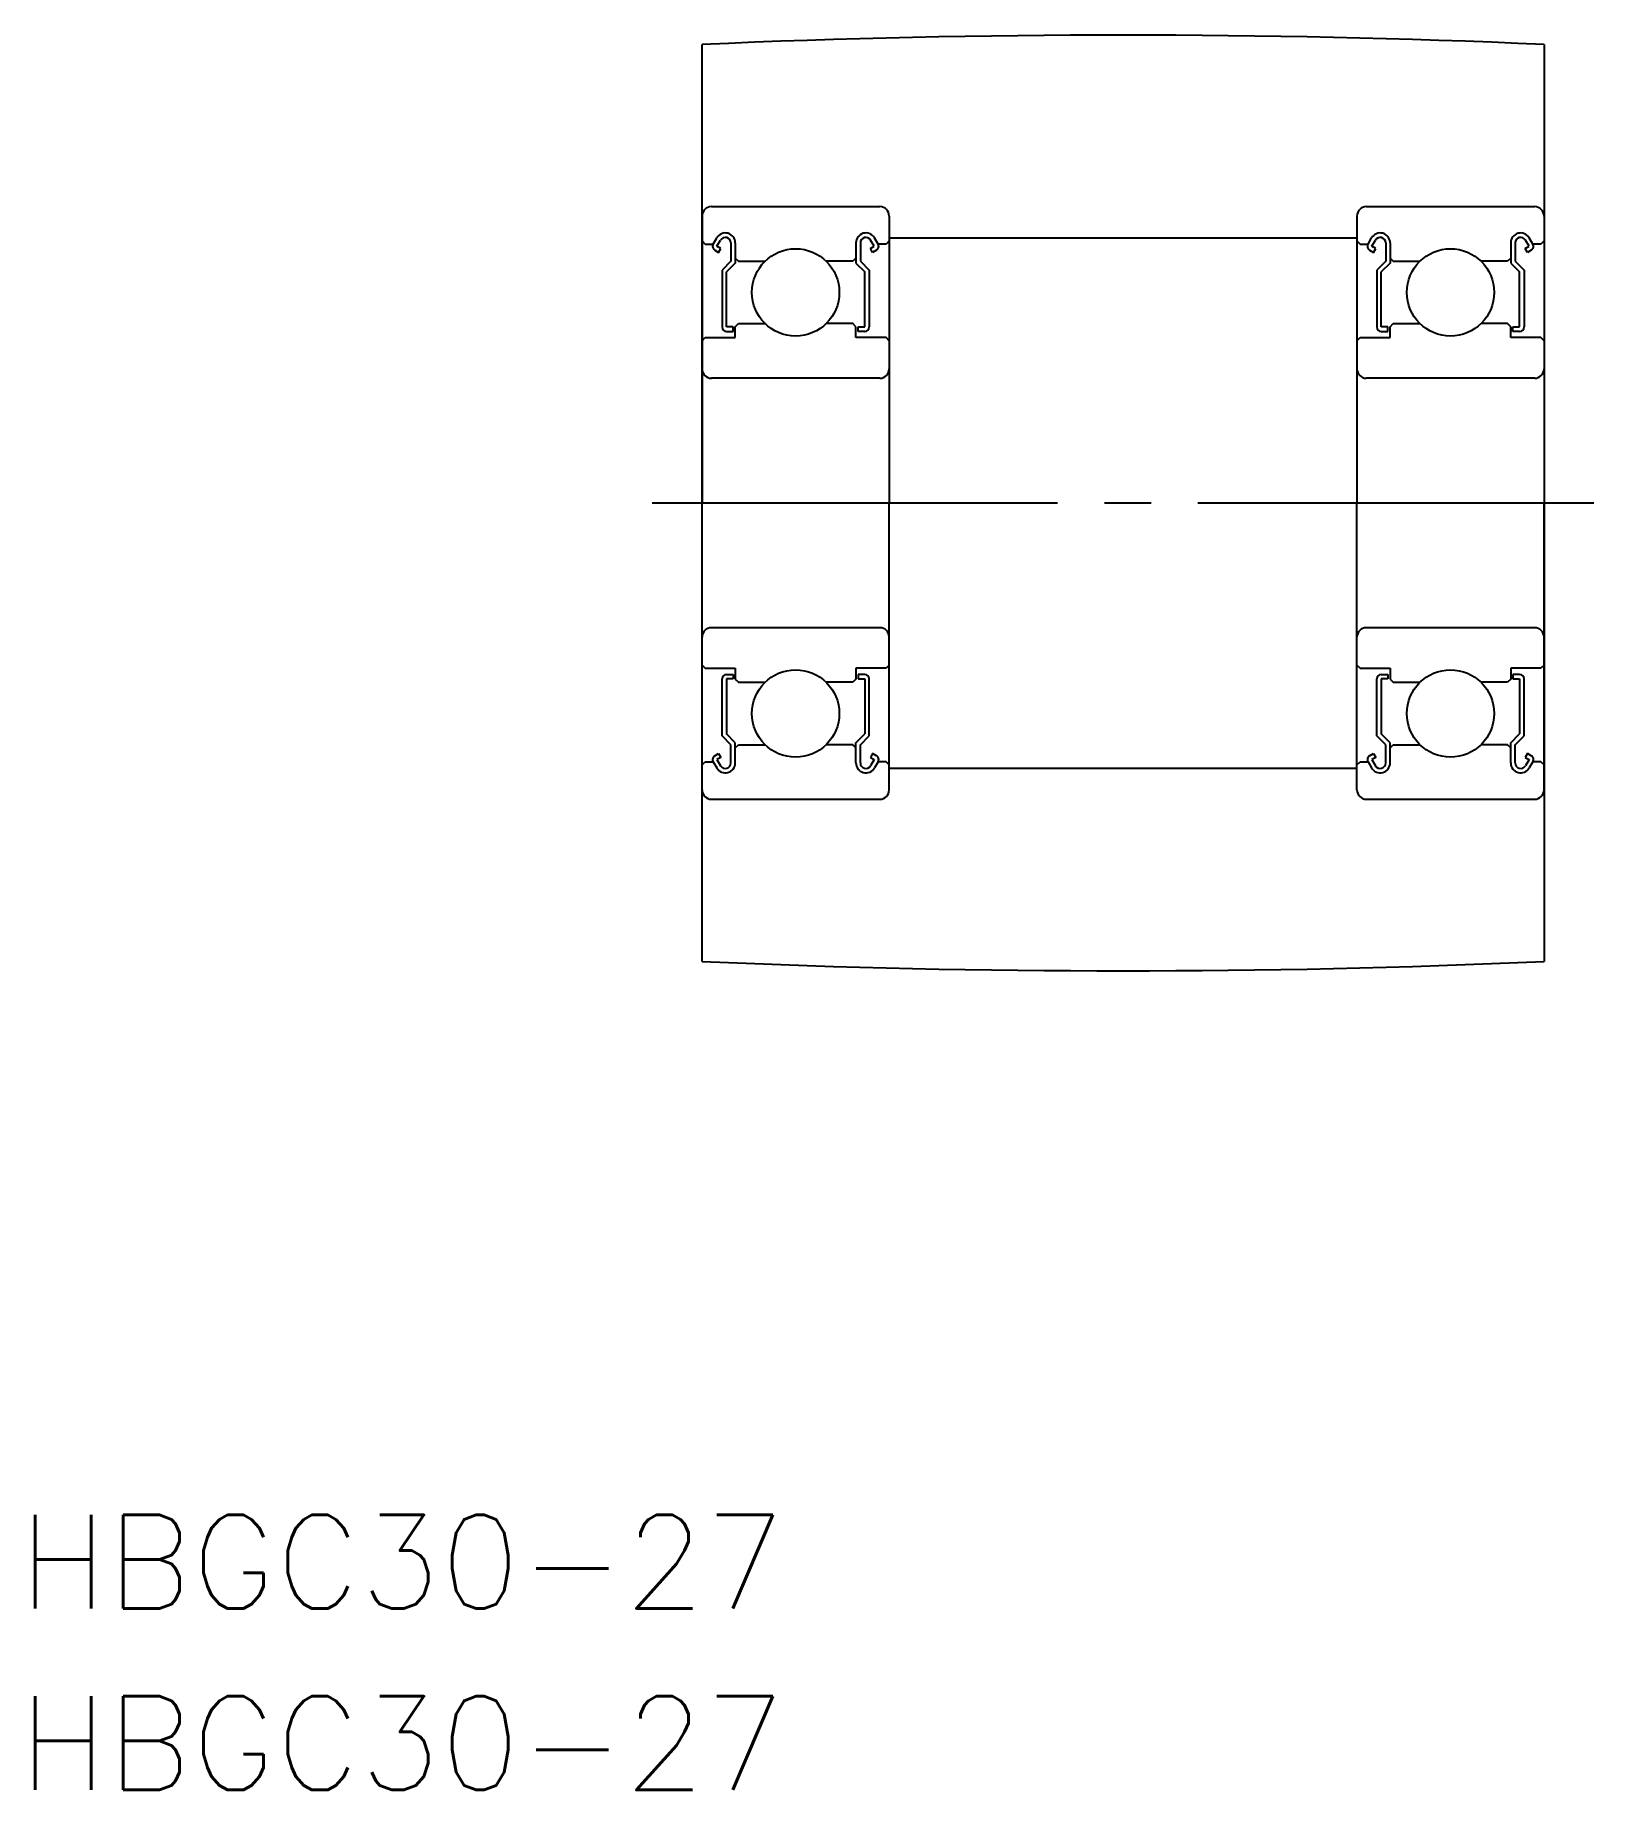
# Model space of a CAD drawing. Extents: x 37.1 to 87.1, y 131.3 to 187.5.
import ezdxf
from ezdxf.enums import TextEntityAlignment as Align

# ---------------------------------------------------------------- set-up
doc = ezdxf.new("R2010")
doc.units = 0
doc.linetypes.add('CENTER', pattern=[17.5, 13, -1.5, 1.5, -1.5])
doc.layers.get('0').update_dxf_attribs({"linetype": 'CONTINUOUS'})
doc.layers.add('CENTER', color=1, linetype='CENTER')
doc.styles.get("Standard").update_dxf_attribs({"font": 'txt.shx', "bigfont": '@extfont2.shx'})

msp = doc.modelspace()

# ---------------------------------------------------------------- linework, layer by layer
at = {"color": 7, "linetype": 'CONTINUOUS'}
for p, q in [((58.461, 157.827), (58.461, 187.227)), ((85.461, 187.227), (85.461, 157.827))]:
    msp.add_line(p, q, dxfattribs=at)
for p, q in [((58.761, 182.027), (64.161, 182.027)), ((79.761, 182.027), (85.161, 182.027)), ((58.461, 181.727), (58.461, 172.527)), ((64.461, 181.727), (64.461, 172.527)), ((79.461, 181.727), (79.461, 172.527)), ((85.461, 181.727), (85.461, 172.527)), ((58.461, 180.927), (58.561, 180.827)), ((58.561, 180.827), (58.816, 180.827)), ((58.816, 180.827), (58.932, 181.024)), ((58.868, 180.633), (58.991, 180.562)), ((58.939, 180.756), (59.055, 180.952)), ((59.063, 180.685), (58.939, 180.756)), ((58.991, 180.562), (59.063, 180.685)), ((59.385, 180.864), (59.385, 180.277)), ((59.527, 180.864), (59.527, 180.219)), ((63.394, 180.864), (63.394, 180.219)), ((63.536, 180.864), (63.536, 180.277)), ((63.859, 180.685), (63.982, 180.756)), ((63.93, 180.562), (63.859, 180.685)), ((63.982, 180.756), (63.866, 180.952)), ((64.053, 180.633), (63.93, 180.562)), ((64.105, 180.827), (63.989, 181.024)), ((64.361, 180.827), (64.105, 180.827)), ((64.461, 180.927), (64.361, 180.827)), ((64.461, 181.027), (79.461, 181.027)), ((79.461, 180.927), (79.561, 180.827)), ((79.561, 180.827), (79.816, 180.827)), ((79.816, 180.827), (79.932, 181.024)), ((79.868, 180.633), (79.991, 180.562)), ((79.939, 180.756), (80.055, 180.952)), ((80.063, 180.685), (79.939, 180.756)), ((79.991, 180.562), (80.063, 180.685)), ((80.385, 180.864), (80.385, 180.277)), ((80.527, 180.864), (80.527, 180.219)), ((84.394, 180.864), (84.394, 180.219)), ((84.536, 180.864), (84.536, 180.277)), ((84.859, 180.685), (84.982, 180.756)), ((84.93, 180.562), (84.859, 180.685)), ((84.982, 180.756), (84.866, 180.952)), ((85.053, 180.633), (84.93, 180.562)), ((85.105, 180.827), (84.989, 181.024)), ((85.361, 180.827), (85.105, 180.827)), ((85.461, 180.927), (85.361, 180.827)), ((59.385, 180.277), (59.101, 179.993)), ((59.527, 180.219), (59.243, 179.934)), ((59.527, 180.377), (59.627, 180.277)), ((59.627, 180.277), (60.481, 180.277)), ((63.294, 180.277), (62.44, 180.277)), ((63.394, 180.377), (63.294, 180.277)), ((63.394, 180.219), (63.678, 179.934)), ((63.536, 180.277), (63.821, 179.993)), ((80.385, 180.277), (80.101, 179.993)), ((80.527, 180.219), (80.243, 179.934)), ((80.527, 180.377), (80.627, 180.277)), ((80.627, 180.277), (81.481, 180.277)), ((84.294, 180.277), (83.44, 180.277)), ((84.394, 180.377), (84.294, 180.277)), ((84.394, 180.219), (84.678, 179.934)), ((84.536, 180.277), (84.821, 179.993)), ((59.101, 179.993), (59.101, 178.17)), ((59.243, 178.17), (59.243, 179.934)), ((63.678, 178.17), (63.678, 179.934)), ((63.821, 179.993), (63.821, 178.17)), ((80.101, 179.993), (80.101, 178.17)), ((80.243, 178.17), (80.243, 179.934)), ((84.678, 178.17), (84.678, 179.934)), ((84.821, 179.993), (84.821, 178.17)), ((64.461, 179.427), (64.461, 179.428)), ((85.461, 179.427), (85.461, 179.428)), ((58.461, 177.727), (58.561, 177.827)), ((58.561, 177.827), (59.527, 177.827)), ((59.456, 178.17), (59.243, 178.17)), ((59.243, 178.027), (59.456, 178.027)), ((59.456, 178.027), (59.456, 178.17)), ((59.527, 178.177), (59.627, 178.277)), ((59.527, 177.827), (59.527, 178.177)), ((59.627, 178.277), (60.481, 178.277)), ((63.294, 178.277), (62.44, 178.277)), ((63.394, 178.177), (63.294, 178.277)), ((63.394, 177.827), (63.394, 178.177)), ((64.361, 177.827), (63.394, 177.827)), ((63.465, 178.17), (63.678, 178.17)), ((63.465, 178.027), (63.465, 178.17)), ((63.678, 178.027), (63.465, 178.027)), ((64.461, 177.727), (64.361, 177.827)), ((79.461, 177.727), (79.561, 177.827)), ((79.561, 177.827), (80.527, 177.827)), ((80.456, 178.17), (80.243, 178.17)), ((80.243, 178.027), (80.456, 178.027)), ((80.456, 178.027), (80.456, 178.17)), ((80.527, 178.177), (80.627, 178.277)), ((80.527, 177.827), (80.527, 178.177)), ((80.627, 178.277), (81.481, 178.277)), ((84.294, 178.277), (83.44, 178.277)), ((84.394, 178.177), (84.294, 178.277)), ((84.394, 177.827), (84.394, 178.177)), ((85.361, 177.827), (84.394, 177.827)), ((84.465, 178.17), (84.678, 178.17)), ((84.465, 178.027), (84.465, 178.17)), ((84.678, 178.027), (84.465, 178.027)), ((85.461, 177.727), (85.361, 177.827)), ((64.461, 177.127), (64.461, 177.127)), ((85.461, 177.127), (85.461, 177.127)), ((64.161, 176.527), (58.761, 176.527)), ((85.161, 176.527), (79.761, 176.527)), ((58.461, 163.327), (58.461, 172.527)), ((64.461, 163.327), (64.461, 172.527)), ((79.461, 163.327), (79.461, 172.527)), ((85.461, 163.327), (85.461, 172.527)), ((64.161, 168.527), (58.761, 168.527)), ((85.161, 168.527), (79.761, 168.527)), ((58.461, 167.327), (58.561, 167.227)), ((58.561, 167.227), (59.527, 167.227)), ((59.527, 167.227), (59.527, 166.877)), ((63.394, 167.227), (63.394, 166.877)), ((64.361, 167.227), (63.394, 167.227)), ((64.461, 167.327), (64.361, 167.227)), ((79.461, 167.327), (79.561, 167.227)), ((79.561, 167.227), (80.527, 167.227)), ((80.527, 167.227), (80.527, 166.877)), ((84.394, 167.227), (84.394, 166.877)), ((85.361, 167.227), (84.394, 167.227)), ((85.461, 167.327), (85.361, 167.227)), ((59.101, 165.062), (59.101, 166.885)), ((59.243, 167.027), (59.456, 167.027)), ((59.243, 166.885), (59.243, 165.121)), ((59.456, 166.885), (59.243, 166.885)), ((59.456, 167.027), (59.456, 166.885)), ((59.527, 166.877), (59.627, 166.777)), ((59.627, 166.777), (60.481, 166.777)), ((63.294, 166.777), (62.44, 166.777)), ((63.394, 166.877), (63.294, 166.777)), ((63.465, 167.027), (63.465, 166.885)), ((63.678, 167.027), (63.465, 167.027)), ((63.465, 166.885), (63.678, 166.885)), ((63.678, 166.885), (63.678, 165.121)), ((63.821, 165.062), (63.821, 166.885)), ((80.101, 165.062), (80.101, 166.885)), ((80.243, 167.027), (80.456, 167.027)), ((80.243, 166.885), (80.243, 165.121)), ((80.456, 166.885), (80.243, 166.885)), ((80.456, 167.027), (80.456, 166.885)), ((80.527, 166.877), (80.627, 166.777)), ((80.627, 166.777), (81.481, 166.777)), ((84.294, 166.777), (83.44, 166.777)), ((84.394, 166.877), (84.294, 166.777)), ((84.465, 167.027), (84.465, 166.885)), ((84.678, 167.027), (84.465, 167.027)), ((84.465, 166.885), (84.678, 166.885)), ((84.678, 166.885), (84.678, 165.121)), ((84.821, 165.062), (84.821, 166.885)), ((59.385, 164.777), (59.101, 165.062)), ((59.527, 164.836), (59.243, 165.121)), ((63.394, 164.836), (63.678, 165.121)), ((63.536, 164.777), (63.821, 165.062)), ((80.385, 164.777), (80.101, 165.062)), ((80.527, 164.836), (80.243, 165.121)), ((84.394, 164.836), (84.678, 165.121)), ((84.536, 164.777), (84.821, 165.062)), ((58.868, 164.422), (58.991, 164.493)), ((59.063, 164.37), (58.939, 164.299)), ((58.939, 164.299), (59.055, 164.102)), ((58.991, 164.493), (59.063, 164.37)), ((59.385, 164.191), (59.385, 164.777)), ((59.527, 164.191), (59.527, 164.836)), ((59.527, 164.677), (59.627, 164.777)), ((59.627, 164.777), (60.481, 164.777)), ((63.294, 164.777), (62.44, 164.777)), ((63.394, 164.677), (63.294, 164.777)), ((63.394, 164.191), (63.394, 164.836)), ((63.536, 164.191), (63.536, 164.777)), ((63.93, 164.493), (63.859, 164.37)), ((63.859, 164.37), (63.982, 164.299)), ((63.982, 164.299), (63.866, 164.102)), ((64.053, 164.422), (63.93, 164.493)), ((79.868, 164.422), (79.991, 164.493)), ((80.063, 164.37), (79.939, 164.299)), ((79.939, 164.299), (80.055, 164.102)), ((79.991, 164.493), (80.063, 164.37)), ((80.385, 164.191), (80.385, 164.777)), ((80.527, 164.191), (80.527, 164.836)), ((80.527, 164.677), (80.627, 164.777)), ((80.627, 164.777), (81.481, 164.777)), ((84.294, 164.777), (83.44, 164.777)), ((84.394, 164.677), (84.294, 164.777)), ((84.394, 164.191), (84.394, 164.836)), ((84.536, 164.191), (84.536, 164.777)), ((84.93, 164.493), (84.859, 164.37)), ((84.859, 164.37), (84.982, 164.299)), ((84.982, 164.299), (84.866, 164.102)), ((85.053, 164.422), (84.93, 164.493)), ((58.461, 164.127), (58.561, 164.227)), ((58.561, 164.227), (58.816, 164.227)), ((58.816, 164.227), (58.932, 164.031)), ((64.105, 164.227), (63.989, 164.031)), ((64.361, 164.227), (64.105, 164.227)), ((64.461, 164.127), (64.361, 164.227)), ((64.461, 164.027), (79.461, 164.027)), ((79.461, 164.127), (79.561, 164.227)), ((79.561, 164.227), (79.816, 164.227)), ((79.816, 164.227), (79.932, 164.031)), ((85.105, 164.227), (84.989, 164.031)), ((85.361, 164.227), (85.105, 164.227)), ((85.461, 164.127), (85.361, 164.227)), ((58.761, 163.027), (64.161, 163.027)), ((79.761, 163.027), (85.161, 163.027))]:
    msp.add_line(p, q)
for centre in [(61.461, 179.277), (82.461, 179.277), (61.461, 165.777), (82.461, 165.777)]:
    msp.add_circle(centre, 1.4)
for centre, start, end in [((71.961, -116.373), 87.45394, 92.54606), ((71.961, 461.427), 267.45394, 272.54606)]:
    msp.add_arc(centre, 303.9, start, end, dxfattribs=at)
for centre, radius, start, end in [((58.761, 181.727), 0.3, 90, 180), ((64.161, 181.727), 0.3, 0, 90), ((79.761, 181.727), 0.3, 90, 180), ((85.161, 181.727), 0.3, 0, 90), ((59.208, 180.864), 0.319, 0, 150.0003), ((63.713, 180.864), 0.319, 29.9997, 180), ((80.208, 180.864), 0.319, 0, 150.0003), ((84.713, 180.864), 0.319, 29.9997, 180), ((58.939, 180.756), 0.142, 149.9903, 240.0019), ((59.208, 180.864), 0.177, 0, 150.0032), ((63.713, 180.864), 0.177, 29.9968, 180), ((63.982, 180.756), 0.142, 299.9981, 30.0097), ((79.939, 180.756), 0.142, 149.9903, 240.0019), ((80.208, 180.864), 0.177, 0, 150.0032), ((84.713, 180.864), 0.177, 29.9968, 180), ((84.982, 180.756), 0.142, 299.9981, 30.0097), ((59.243, 178.17), 0.142, 180.0001, 270), ((63.678, 178.17), 0.142, 270, 359.9999), ((80.243, 178.17), 0.142, 180.0001, 270), ((84.678, 178.17), 0.142, 270, 359.9999), ((58.761, 176.827), 0.3, 180, 270), ((64.161, 176.827), 0.3, 270, 0), ((79.761, 176.827), 0.3, 180, 270), ((85.161, 176.827), 0.3, 270, 0), ((58.761, 168.227), 0.3, 90, 180), ((64.161, 168.227), 0.3, 0, 90), ((79.761, 168.227), 0.3, 90, 180), ((85.161, 168.227), 0.3, 0, 90), ((59.243, 166.885), 0.142, 90, 179.9999), ((63.678, 166.885), 0.142, 0.0001, 90), ((80.243, 166.885), 0.142, 90, 179.9999), ((84.678, 166.885), 0.142, 0.0001, 90), ((58.939, 164.299), 0.142, 119.9981, 210.0097), ((63.982, 164.299), 0.142, 329.9903, 60.0019), ((79.939, 164.299), 0.142, 119.9981, 210.0097), ((84.982, 164.299), 0.142, 329.9903, 60.0019), ((59.208, 164.191), 0.319, 209.9997, 0), ((59.208, 164.191), 0.177, 209.9968, 0), ((63.713, 164.191), 0.319, 180, 330.0003), ((63.713, 164.191), 0.177, 180, 330.0032), ((80.208, 164.191), 0.319, 209.9997, 0), ((80.208, 164.191), 0.177, 209.9968, 0), ((84.713, 164.191), 0.319, 180, 330.0003), ((84.713, 164.191), 0.177, 180, 330.0032), ((58.761, 163.327), 0.3, 180, 270), ((64.161, 163.327), 0.3, 270, 0), ((79.761, 163.327), 0.3, 180, 270), ((85.161, 163.327), 0.3, 270, 0)]:
    msp.add_arc(centre, radius, start, end)
at = {"layer": 'CENTER', "color": 1, "linetype": 'CENTER'}
msp.add_line((56.861, 172.527), (87.061, 172.527), dxfattribs=at)
msp.add_line((56.861, 172.527), (87.061, 172.527), dxfattribs=at)

# ---------------------------------------------------------------- texts
at = {"color": 7, "linetype": 'CONTINUOUS'}
for p in [(36.557, 138.581), (36.557, 132.765)]:
    msp.add_text('HBGC30-27', height=3, dxfattribs=at).set_placement(p, align=Align.MIDDLE_LEFT)

doc.saveas('drawing.dxf')
